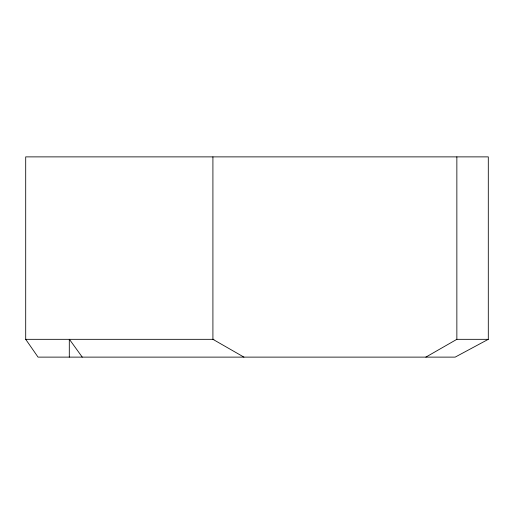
<?xml version="1.0" encoding="UTF-8"?>
<svg xmlns="http://www.w3.org/2000/svg" width="514" height="514" viewBox="0 0 514 514"><rect width="100%" height="100%" fill="white"/><g stroke="black" fill="none" stroke-linecap="round" stroke-linejoin="round"><path stroke-width="0.77" d="M425.855 357.121L456.856 339.324L488.3 339.324L488.3 156.879L25.7 156.879L25.7 339.324L38.042 357.121L455.16 357.121L488.3 339.324M25.7 339.324L213.946 339.324M243.938 357.121L212.912 339.324L212.912 156.879M69.409 339.324L82.253 357.121M456.856 156.879L456.856 339.324M69.3 339.324L69.3 357.121"/></g></svg>
